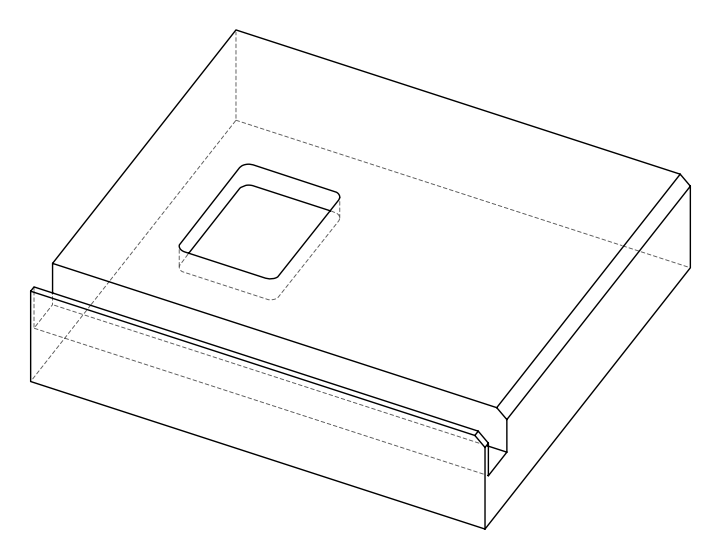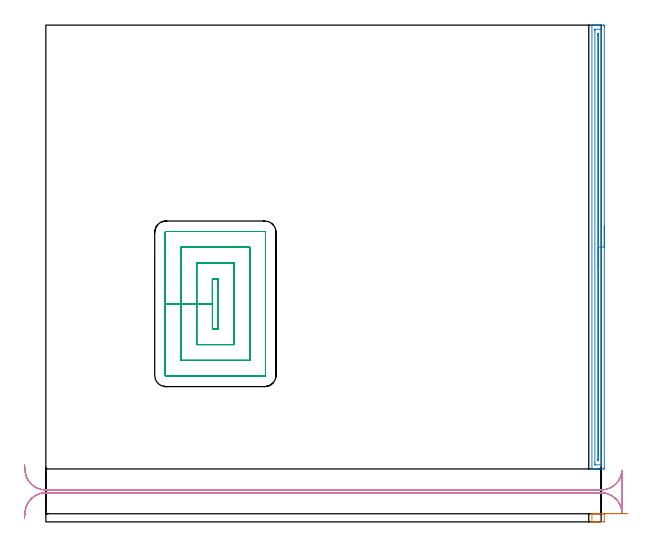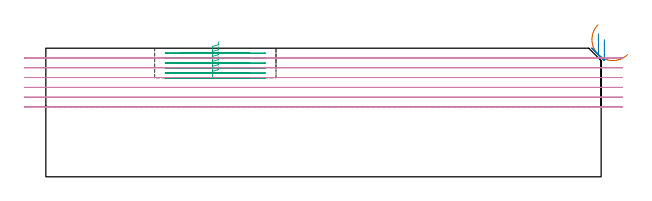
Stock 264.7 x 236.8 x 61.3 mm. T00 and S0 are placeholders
(PLAN: 4 operations, 2 tool changes, 20.6 min)
(1 AREA_MILL | FG_CHAMFER_SURFACE | UGT0205_001 | 0.22 min | 134 mm3)
(2 AREA_MILL_1 | FG_CHAMFER_SURFACE_1 | UGT0205_001 | 5.23 min | 3754 mm3)
(3 MILL_RECTANGULAR_POCKET | POCKET_RECTANGULAR_STRAIGHT | NXT0201_013 | Follow Part, ap 2.5, ae 75% | 7.67 min | 64412 mm3)
(4 MILL_RECTANGULAR_SLOT | SLOT_RECTANGULAR | UGT0201_136 | Follow Part, ap 5, ae 75% | 7.47 min | 157805 mm3)
(TOOL UGT0205_001 | Chamfer Mill 20 x 3 x 45 deg. | D20 FL50 Z2)
(TOOL NXT0201_013 | ENDMILL 10mm | D10 FL30 Z4)
(TOOL UGT0201_136 | Carbide End Mill 20.0 | D20 FL30 Z4)
(OP 1 AREA_MILL)
G17 G21 G94 G90
T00 M6
G54
G17 G0 G90 X263.235 Y3.9 S1061 M3
G43 Z72.489 H0
G94 G1 X262.646 Z71.845 F250.
X262.116 Z71.153
X261.648 Z70.417
X261.246 Z69.643
X260.912 Z68.836
X260.651 Z68.004
X260.463 Z67.152
X260.35 Z66.287
X260.312 Z65.416
X260.351 Z64.544
X260.466 Z63.679
X260.655 Z62.828
X260.918 Z61.996
X261.253 Z61.19
X261.656 Z60.417
X262.125 Z59.681
X262.657 Z58.99
X263.247 Z58.347
X265.593 Z56.003
X265.869 Y3.897 Z55.728
X266.193 Y3.89 Z55.404
X266.198 Y3.626 Z55.4
G2 X266.198 Y0.274 R384.813
G1 X266.193 Y0.01 Z55.404
X265.869 Y0. Z55.728
X263.25 Z58.344
X262.698 Z58.898
X262.377 Z59.219
X261.826 Z59.77
X261.504 Z60.09
X260.544 Z61.055
X260.422 Z61.17
X260.406 Z61.186
X260.303 Y0.01 Z61.288
X260.3 Y0.164 Z61.3
Y3.736
X260.302 Y3.89 Z61.288
X260.42 Y3.898 Z61.172
X260.544 Y3.9 Z61.055
X260.862 Z60.738
X261.504 Z60.09
X262.698 Z58.898
X263.247 Z58.347
X263.889 Z57.756
X264.579 Z57.223
X265.314 Z56.752
X266.087 Z56.348
X266.892 Z56.012
X267.723 Z55.747
X268.574 Z55.556
X269.439 Z55.44
X270.311 Z55.4
X271.182 Z55.436
X272.047 Z55.547
X272.9 Z55.734
X273.732 Z55.994
X274.539 Z56.326
X275.314 Z56.727
X276.051 Z57.194
X276.744 Z57.723
X277.389 Z58.311
G0 Z71.3
M5
M2
(OP 2 AREA_MILL_1)
G17 G21 G94 G90
T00 M6
G54
G17 G0 G90 X266.2 Y141. S1061 M3
G43 Z71.3 H0
Z65.4
G94 G1 Y140.962 Z64.528 F250.
Y140.848 Z63.664
Y140.659 Z62.812
Y140.397 Z61.98
Y140.063 Z61.174
Y139.66 Z60.4
Y139.191 Z59.664
Y138.66 Z58.972
Y138.071 Z58.329
Y137.428 Z57.74
Y136.736 Z57.208
Y136. Z56.74
Y135.226 Z56.337
Y134.42 Z56.003
Y133.588 Z55.741
Y132.736 Z55.552
Y131.872 Z55.438
Y131. Z55.4
Y25.793
X266.197 Y25.457
X266.192 Y25.21 Z55.404
X265.869 Y25.2 Z55.727
X264.123 Z57.472
X263.539 Z58.058
X263.25 Z58.347
X262.666 Z58.931
X262.377 Z59.219
X261.8 Z59.8
X261.209 Z60.39
X260.631 Z60.968
X260.519 Z61.08
X260.409 Z61.183
X260.406 Z61.186
X260.303 Y25.21 Z61.288
X260.3 Y25.347 Z61.3
Y236.653
X260.302 Y236.79 Z61.288
X260.408 Y236.798 Z61.184
X260.519 Y236.8 Z61.08
X261.209 Z60.39
X261.8 Z59.8
X262.377 Z59.219
X262.666 Z58.931
X263.25 Z58.347
X263.539 Z58.058
X264.123 Z57.472
X265.577 Z56.019
X265.869 Y236.797 Z55.727
X266.193 Y236.79 Z55.404
X266.198 Y236.543 Z55.4
X266.2 Y236.207
Y235.868
Y131.
X264.786 Z56.814
X264.785 Y27.792 Z56.815
X264.783 Y27.576 Z56.817
X264.779 Y27.24 Z56.821
X264.773 Y27.21 Z56.827
X264.712 Y27.206 Z56.888
X264.614 Y27.202 Z56.986
X264.491 Y27.2 Z57.109
X261.872 Y27.201 Z59.728
X261.755 Y27.206 Z59.845
X261.733 Y27.21 Z59.867
X261.721 Y27.216 Z59.879
X261.719 Y27.241 Z59.881
X261.716 Y27.36 Z59.884
X261.715 Y27.576 Z59.885
X261.714 Y28.253 Z59.886
X261.715 Y234.208 Z59.885
X261.717 Y234.424 Z59.883
X261.721 Y234.76 Z59.879
X261.727 Y234.79 Z59.873
X261.788 Y234.794 Z59.812
X261.886 Y234.798 Z59.714
X262.009 Y234.8 Z59.591
X264.628 Y234.799 Z56.972
X264.746 Y234.794 Z56.854
X264.767 Y234.79 Z56.833
X264.779 Y234.784 Z56.821
X264.781 Y234.759 Z56.819
X264.784 Y234.64 Z56.816
X264.785 Y234.424 Z56.815
X264.786 Y233.746 Z56.814
Y131.
X263.372 Z58.228
X263.371 Y30.127 Z58.229
X263.367 Y29.36 Z58.233
X263.365 Y29.242 Z58.235
X263.361 Y29.21 Z58.239
X263.328 Y29.207 Z58.272
X263.25 Y29.202 Z58.35
X263.198 Y29.203 Z58.402
X263.157 Y29.206 Z58.443
X263.136 Y29.21 Z58.464
X263.134 Y29.236 Z58.466
X263.13 Y29.36 Z58.47
X263.129 Y29.483 Z58.471
Y231.873
X263.133 Y232.64 Z58.467
X263.135 Y232.758 Z58.465
X263.139 Y232.79 Z58.461
X263.172 Y232.793 Z58.428
X263.25 Y232.797 Z58.35
X263.302 Z58.298
X263.343 Y232.794 Z58.257
X263.365 Y232.79 Z58.235
X263.366 Y232.764 Z58.234
X263.37 Y232.64 Z58.23
X263.371 Y232.517 Z58.229
X263.372 Y131. Z58.228
Y130.128 Z58.267
Y129.263 Z58.38
Y128.412 Z58.569
Y127.58 Z58.832
Y126.774 Z59.165
Y126. Z59.568
Y125.264 Z60.037
Y124.572 Z60.568
Y123.929 Z61.157
Y123.34 Z61.801
Y122.808 Z62.493
Y122.34 Z63.228
Y121.937 Z64.002
Y121.603 Z64.808
Y121.341 Z65.64
Y121.152 Z66.492
Y121.038 Z67.357
Y121. Z68.228
G0 Z71.3
M5
M2
(OP 3 MILL_RECTANGULAR_POCKET)
G17 G21 G94 G90
T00 M6
G54
G17 G0 G90 X82.2 Y110.621 S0 M3
G43 Z71.3 H0
Z64.3
G94 G1 Y115.9 Z62.886 F250.
X79.4 Z62.135
Y103.95 Z58.933
Y92. F500.
X82.2
Y115.9
X79.4
Y103.95
X71.9
Y84.5
X89.7
Y123.4
X71.9
Y103.95
X64.4
Y77.
X97.2
Y130.9
X64.4
Y103.95
X56.9
Y69.9
G3 X57.3 Y69.5 R0.4
G1 X104.3
G3 X104.7 Y69.9 R0.4
G1 Y138.
G3 X104.3 Y138.4 R0.4
G1 X57.3
G3 X56.9 Y138. R0.4
G1 Y103.95
Y102.95
G0 X82.2 Y110.621 Z61.933
G1 Y115.9 Z60.519 F250.
X79.4 Z59.769
Y103.95 Z56.567
Y92. F500.
X82.2
Y115.9
X79.4
Y103.95
X71.9
Y84.5
X89.7
Y123.4
X71.9
Y103.95
X64.4
Y77.
X97.2
Y130.9
X64.4
Y103.95
X56.9
Y69.9
G3 X57.3 Y69.5 R0.4
G1 X104.3
G3 X104.7 Y69.9 R0.4
G1 Y138.
G3 X104.3 Y138.4 R0.4
G1 X57.3
G3 X56.9 Y138. R0.4
G1 Y103.95
Y102.95
G0 X82.2 Y110.621 Z59.567
G1 Y115.9 Z58.152 F250.
X79.4 Z57.402
Y103.95 Z54.2
Y92. F500.
X82.2
Y115.9
X79.4
Y103.95
X71.9
Y84.5
X89.7
Y123.4
X71.9
Y103.95
X64.4
Y77.
X97.2
Y130.9
X64.4
Y103.95
X56.9
Y69.9
G3 X57.3 Y69.5 R0.4
G1 X104.3
G3 X104.7 Y69.9 R0.4
G1 Y138.
G3 X104.3 Y138.4 R0.4
G1 X57.3
G3 X56.9 Y138. R0.4
G1 Y103.95
Y102.95
G0 X82.2 Y110.621 Z57.2
G1 Y115.9 Z55.786 F250.
X79.4 Z55.035
Y103.95 Z51.833
Y92. F500.
X82.2
Y115.9
X79.4
Y103.95
X71.9
Y84.5
X89.7
Y123.4
X71.9
Y103.95
X64.4
Y77.
X97.2
Y130.9
X64.4
Y103.95
X56.9
Y69.9
G3 X57.3 Y69.5 R0.4
G1 X104.3
G3 X104.7 Y69.9 R0.4
G1 Y138.
G3 X104.3 Y138.4 R0.4
G1 X57.3
G3 X56.9 Y138. R0.4
G1 Y103.95
Y102.95
G0 X82.2 Y110.621 Z54.833
G1 Y115.9 Z53.419 F250.
X79.4 Z52.669
Y103.95 Z49.467
Y92. F500.
X82.2
Y115.9
X79.4
Y103.95
X71.9
Y84.5
X89.7
Y123.4
X71.9
Y103.95
X64.4
Y77.
X97.2
Y130.9
X64.4
Y103.95
X56.9
Y69.9
G3 X57.3 Y69.5 R0.4
G1 X104.3
G3 X104.7 Y69.9 R0.4
G1 Y138.
G3 X104.3 Y138.4 R0.4
G1 X57.3
G3 X56.9 Y138. R0.4
G1 Y103.95
Y102.95
G0 X82.2 Y110.621 Z52.467
G1 Y115.9 Z51.052 F250.
X79.4 Z50.302
Y103.95 Z47.1
Y92. F500.
X82.2
Y115.9
X79.4
Y103.95
X71.9
Y84.5
X89.7
Y123.4
X71.9
Y103.95
X64.4
Y77.
X97.2
Y130.9
X64.4
Y103.95
X56.9
Y69.9
G3 X57.3 Y69.5 R0.4
G1 X104.3
G3 X104.7 Y69.9 R0.4
G1 Y138.
G3 X104.3 Y138.4 R0.4
G1 X57.3
G3 X56.9 Y138. R0.4
G1 Y103.95
Y102.95
G0 Z71.3
M5
M2
(OP 4 MILL_RECTANGULAR_SLOT)
G17 G21 G94 G90
T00 M6
G54
G17 G0 G90 X-10.202 Y1.683 S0 M3
G43 Z71.3 H0
Z56.633
G94 G1 X-9.97 Y4.674 F250.
G2 X0. Y13.9 R10. F500.
G1 X264.7
G2 X274.615 Y5.203 R10.
G1 X274.645 Y5.2
G3 X274.7 Y6.25 R10.
G1 Y22.873
G3 X274.646 Y23.911 R10.
G1 X274.616 Y23.907
G2 X264.7 Y15.2 R10.
G1 X0.
G2 X-9.97 Y24.426 R10.
G1 X-10.202 Y27.417 F250.
G0 Y1.683 Z51.967
G1 X-9.97 Y4.674
G2 X0. Y13.9 R10. F500.
G1 X264.7
G2 X274.67 Y4.674 R10.
G1 X274.7
Y24.426
X274.67
G2 X264.7 Y15.2 R10.
G1 X0.
G2 X-9.97 Y24.426 R10.
G1 X-10.202 Y27.417 F250.
G0 Y1.683 Z47.3
G1 X-9.97 Y4.674
G2 X0. Y13.9 R10. F500.
G1 X264.7
G2 X274.67 Y4.674 R10.
G1 X274.7
Y24.426
X274.67
G2 X264.7 Y15.2 R10.
G1 X0.
G2 X-9.97 Y24.426 R10.
G1 X-10.202 Y27.417 F250.
G0 Y1.683 Z42.633
G1 X-9.97 Y4.674
G2 X0. Y13.9 R10. F500.
G1 X264.7
G2 X274.67 Y4.674 R10.
G1 X274.7
Y24.426
X274.67
G2 X264.7 Y15.2 R10.
G1 X0.
G2 X-9.97 Y24.426 R10.
G1 X-10.202 Y27.417 F250.
G0 Y1.683 Z37.967
G1 X-9.97 Y4.674
G2 X0. Y13.9 R10. F500.
G1 X264.7
G2 X274.67 Y4.674 R10.
G1 X274.7
Y24.426
X274.67
G2 X264.7 Y15.2 R10.
G1 X0.
G2 X-9.97 Y24.426 R10.
G1 X-10.202 Y27.417 F250.
G0 Y1.683 Z33.3
G1 X-9.97 Y4.674
G2 X0. Y13.9 R10. F500.
G1 X264.7
G2 X274.67 Y4.674 R10.
G1 X274.7
Y24.426
X274.67
G2 X264.7 Y15.2 R10.
G1 X0.
G2 X-9.97 Y24.426 R10.
G1 X-10.202 Y27.417 F250.
G0 Z71.3
M5
M2
